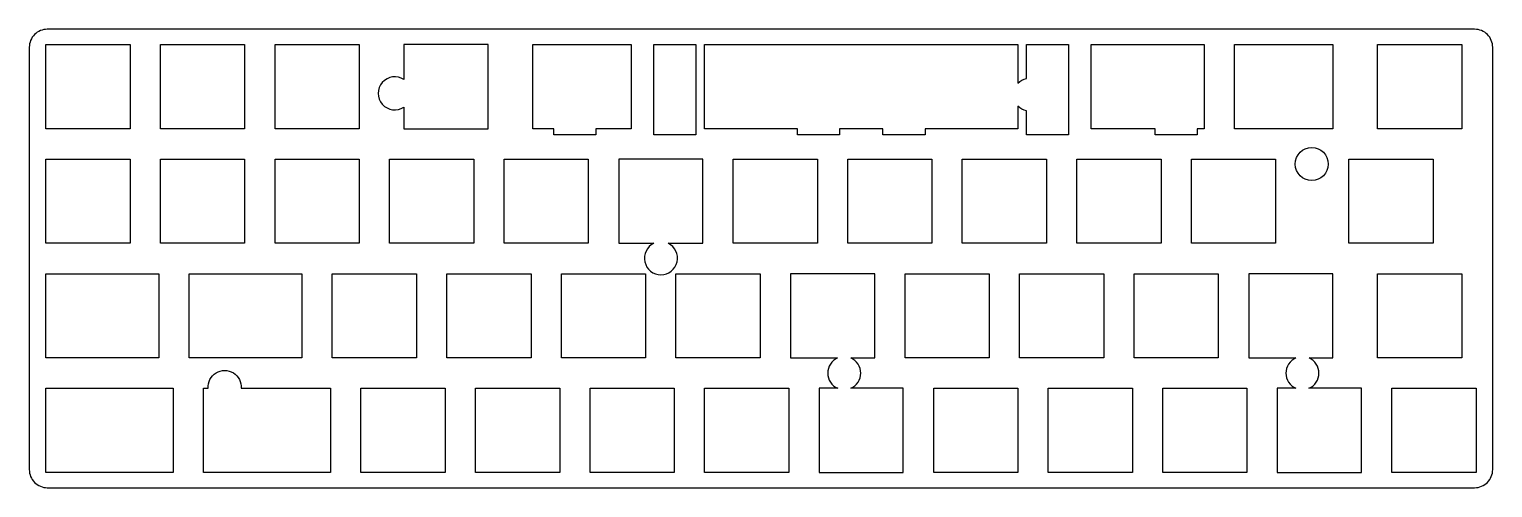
# Model space of a CAD drawing. Header units: millimetres. Extents: x -234 to 10, y -10 to 67.
import ezdxf

# ---------------------------------------------------------------- set-up
doc = ezdxf.new("R2010")
doc.units = ezdxf.units.MM
doc.layers.get('0').update_dxf_attribs({"linetype": 'CONTINUOUS'})

msp = doc.modelspace()

# ---------------------------------------------------------------- linework, layer by layer
for points in [[(6.77, 66.68), (-230.61, 66.68, 0.414214), (-233.61, 63.68), (-233.61, -6.52, 0.414214), (-230.61, -9.52), (6.77, -9.52, 0.414214), (9.77, -6.52), (9.77, 63.68, 0.414214)], [(-171.31, 58.33, 1.849698), (-171.31, 53.72), (-171.31, 50.15), (-157.31, 50.15), (-157.31, 64.15), (-171.31, 64.15)], [(-67.76, 49.15), (-67.76, 53.13, -0.152325), (-69.2, 53.91), (-69.2, 50.15), (-84.64, 50.15), (-84.64, 49.15), (-91.64, 49.15), (-91.64, 50.15), (-98.86, 50.15), (-98.86, 49.15), (-105.86, 49.15), (-105.86, 50.15), (-121.3, 50.15), (-121.3, 64.15), (-69.2, 64.15), (-69.2, 57.74, -0.152325), (-67.76, 58.52), (-67.76, 64.15), (-60.76, 64.15), (-60.76, 49.15)], [(-129.76, 31.1, 4.354733), (-127.36, 31.1), (-121.59, 31.1), (-121.59, 45.1), (-135.59, 45.1), (-135.59, 31.1)], [(-99.17, 12.05, 0.657649), (-99.16, 7), (-102.25, 7), (-102.25, -7), (-88.25, -7), (-88.25, 7), (-96.99, 7, 0.657649), (-96.98, 12.05), (-93.01, 12.05), (-93.01, 26.05), (-107.01, 26.05), (-107.01, 12.05)], [(-22.97, 12.05, 0.657649), (-22.96, 7), (-26.05, 7), (-26.05, -7), (-12.05, -7), (-12.05, 7), (-20.79, 7, 0.657649), (-20.78, 12.05), (-16.81, 12.05), (-16.81, 26.05), (-30.81, 26.05), (-30.81, 12.05)], [(-198.37, 7), (-183.5, 7), (-183.5, -7), (-204.64, -7), (-204.64, 7), (-203.85, 7, -1.085656)]]:
    msp.add_lwpolyline(points, format="xyb", close=True)
for points in [[(-216.84, 64.15), (-216.84, 50.15), (-230.84, 50.15), (-230.84, 64.15)], [(-197.79, 50.15), (-211.79, 50.15), (-211.79, 64.15), (-197.79, 64.15)], [(-178.74, 50.15), (-192.74, 50.15), (-192.74, 64.15), (-178.74, 64.15)], [(-133.49, 64.15), (-133.49, 50.15), (-139.37, 50.15), (-139.37, 49.15), (-146.37, 49.15), (-146.37, 50.15), (-149.88, 50.15), (-149.88, 64.15)], [(-129.74, 64.15), (-122.74, 64.15), (-122.74, 49.15), (-129.74, 49.15)], [(-57.01, 64.15), (-38.24, 64.15), (-38.24, 50.15), (-39.37, 50.15), (-39.37, 49.15), (-46.37, 49.15), (-46.37, 50.15), (-57.01, 50.15)], [(-33.19, 50.15), (-33.19, 64.15), (-16.81, 64.15), (-16.81, 50.15)], [(-9.38, 64.15), (4.62, 64.15), (4.62, 50.15), (-9.38, 50.15)], [(-230.84, 31.1), (-230.84, 45.1), (-216.84, 45.1), (-216.84, 31.1)], [(-211.79, 31.1), (-211.79, 45.1), (-197.79, 45.1), (-197.79, 31.1)], [(-192.74, 31.1), (-192.74, 45.1), (-178.74, 45.1), (-178.74, 31.1)], [(-173.69, 45.1), (-159.69, 45.1), (-159.69, 31.1), (-173.69, 31.1)], [(-140.64, 31.1), (-154.64, 31.1), (-154.64, 45.1), (-140.64, 45.1)], [(-102.54, 45.1), (-102.54, 31.1), (-116.54, 31.1), (-116.54, 45.1)], [(-97.49, 45.1), (-83.49, 45.1), (-83.49, 31.1), (-97.49, 31.1)], [(-78.44, 31.1), (-78.44, 45.1), (-64.44, 45.1), (-64.44, 31.1)], [(-45.39, 31.1), (-59.39, 31.1), (-59.39, 45.1), (-45.39, 45.1)], [(-26.34, 31.1), (-40.34, 31.1), (-40.34, 45.1), (-26.34, 45.1)], [(-0.14, 31.1), (-14.14, 31.1), (-14.14, 45.1), (-0.14, 45.1)], [(-230.84, 26.05), (-212.07, 26.05), (-212.07, 12.05), (-230.84, 12.05)], [(-207.03, 12.05), (-207.03, 26.05), (-188.26, 26.05), (-188.26, 12.05)], [(-169.21, 12.05), (-183.21, 12.05), (-183.21, 26.05), (-169.21, 26.05)], [(-164.16, 12.05), (-164.16, 26.05), (-150.16, 26.05), (-150.16, 12.05)], [(-145.11, 26.05), (-131.11, 26.05), (-131.11, 12.05), (-145.11, 12.05)], [(-126.06, 26.05), (-112.06, 26.05), (-112.06, 12.05), (-126.06, 12.05)], [(-87.96, 26.05), (-73.96, 26.05), (-73.96, 12.05), (-87.96, 12.05)], [(-68.91, 26.05), (-54.91, 26.05), (-54.91, 12.05), (-68.91, 12.05)], [(-49.86, 12.05), (-49.86, 26.05), (-35.86, 26.05), (-35.86, 12.05)], [(-9.38, 26.05), (4.62, 26.05), (4.62, 12.05), (-9.38, 12.05)], [(-209.69, 7), (-209.69, -7), (-230.84, -7), (-230.84, 7)], [(-178.45, 7), (-164.45, 7), (-164.45, -7), (-178.45, -7)], [(-159.4, 7), (-145.4, 7), (-145.4, -7), (-159.4, -7)], [(-126.35, -7), (-140.35, -7), (-140.35, 7), (-126.35, 7)], [(-107.3, 7), (-107.3, -7), (-121.3, -7), (-121.3, 7)], [(-69.2, 7), (-69.2, -7), (-83.2, -7), (-83.2, 7)], [(-50.15, -7), (-64.15, -7), (-64.15, 7), (-50.15, 7)], [(-31.1, 7), (-31.1, -7), (-45.1, -7), (-45.1, 7)], [(-7, -7), (-7, 7), (7, 7), (7, -7)]]:
    msp.add_lwpolyline(points, close=True)
msp.add_circle((-20.33, 44.28), 2.75)

doc.saveas('drawing.dxf')
